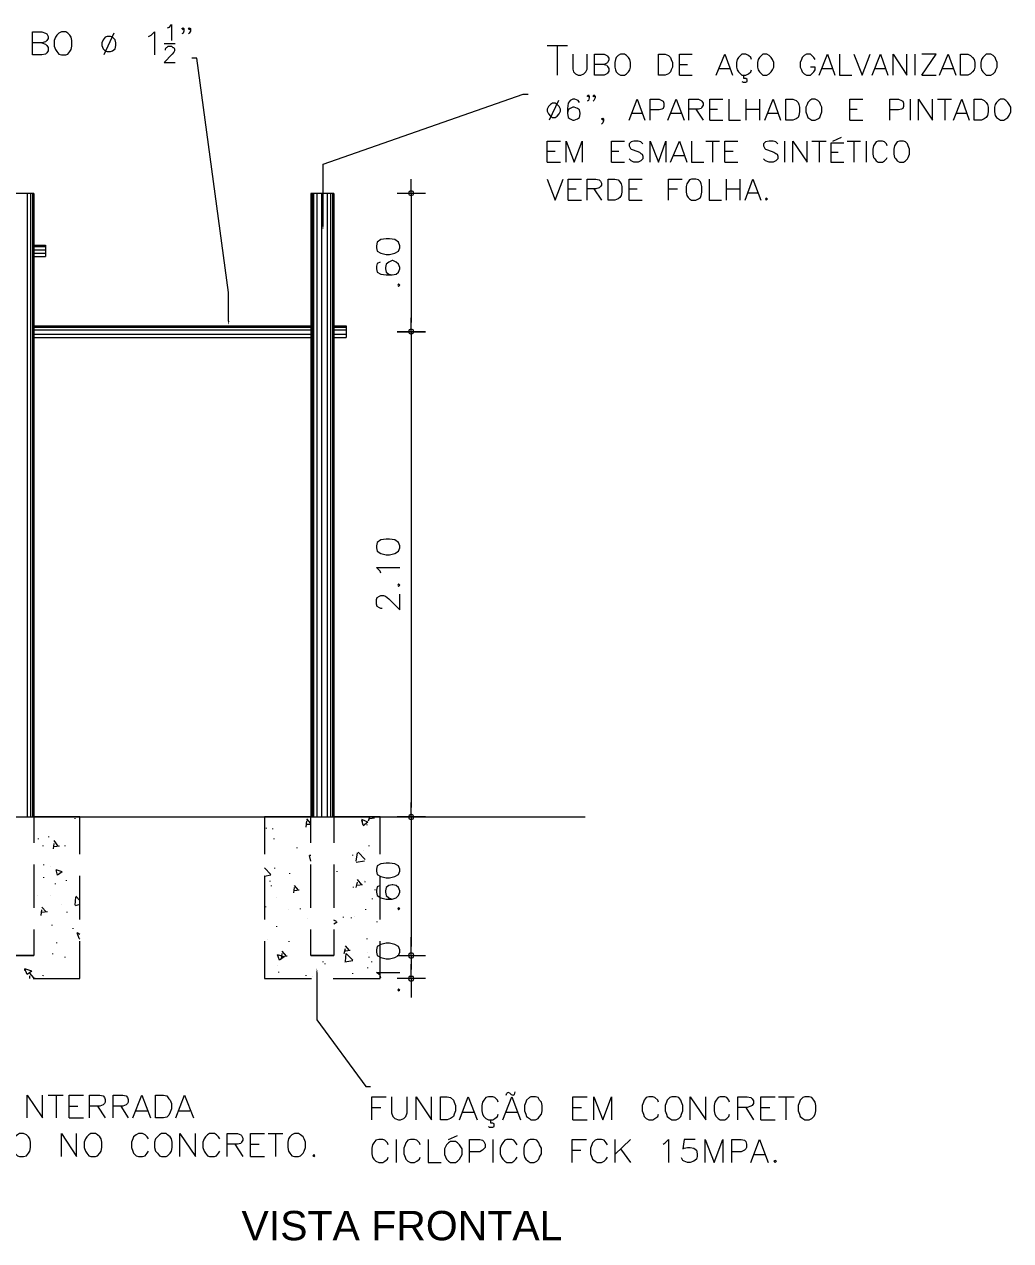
# Model space of a CAD drawing. Header units: millimetres. Extents: x 112 to 275, y 78 to 269.
# Drawn here: x 167.57 to 207.93, y 185.93 to 235.68 of the extents above; entities that cross this region are included whole.
import ezdxf

# ---------------------------------------------------------------- set-up
doc = ezdxf.new("R2010")
doc.units = ezdxf.units.MM
doc.header["$MEASUREMENT"] = 0
doc.layers.add('H', color=7, linetype='CONTINUOUS', lineweight=0)
doc.layers.add('P', color=7, linetype='CONTINUOUS', lineweight=20)
doc.styles.add('T1', font='arial.ttf')

msp = doc.modelspace()

# ---------------------------------------------------------------- hatches: boundary and pattern name
at = {"layer": 'H', "linetype": 'Continuous'}
for points in [[(179.82, 227.46), (179.792, 227.266), (179.764, 227.46)], [(175.959, 223.544), (175.931, 223.377), (175.903, 223.544)], [(179.514, 196.877), (179.542, 197.071), (179.57, 196.877)]]:
    msp.add_hatch(color=0, dxfattribs=at).paths.add_polyline_path(points)

# ---------------------------------------------------------------- linework, layer by layer
at = {"layer": 'P', "color": 1, "linetype": 'Continuous'}
for points in [[(167.903, 234.432), (167.903, 235.377), (168.292, 235.377), (168.431, 235.321), (168.486, 235.294), (168.542, 235.182), (168.542, 235.099), (168.486, 235.016), (168.431, 234.96), (168.292, 234.932), (167.903, 234.932)], [(169.097, 235.377), (168.986, 235.321), (168.903, 235.238), (168.847, 235.155), (168.792, 235.016), (168.792, 234.794), (168.847, 234.655), (168.903, 234.571), (168.986, 234.46), (169.097, 234.432), (169.264, 234.432), (169.347, 234.46), (169.431, 234.571), (169.486, 234.655), (169.514, 234.794), (169.514, 235.016), (169.486, 235.155), (169.431, 235.238), (169.347, 235.321), (169.264, 235.377), (169.097, 235.377)], [(172.653, 235.182), (172.764, 235.238), (172.903, 235.377), (172.903, 234.432)], [(173.431, 235.544), (173.514, 235.571), (173.597, 235.682), (173.597, 235.016)], [(174.097, 235.516), (174.07, 235.46), (174.014, 235.516), (174.07, 235.544), (174.097, 235.516), (174.097, 235.405), (174.07, 235.321), (174.014, 235.294)], [(174.375, 235.516), (174.32, 235.46), (174.292, 235.516), (174.32, 235.544), (174.375, 235.516), (174.375, 235.405), (174.32, 235.321), (174.292, 235.294)], [(168.292, 234.932), (168.431, 234.877), (168.486, 234.821), (168.542, 234.738), (168.542, 234.599), (168.486, 234.516), (168.431, 234.46), (168.292, 234.432), (167.903, 234.432)], [(170.959, 235.182), (170.875, 235.155), (170.792, 235.044), (170.736, 234.932), (170.736, 234.821), (170.792, 234.682), (170.875, 234.599), (170.959, 234.571), (171.097, 234.571), (171.181, 234.599), (171.292, 234.682), (171.32, 234.821), (171.32, 234.932), (171.292, 235.044), (171.181, 235.155), (171.097, 235.182), (170.959, 235.182)], [(171.236, 235.321), (170.82, 234.432)], [(173.292, 234.905), (173.736, 234.905)], [(173.347, 234.627), (173.347, 234.682), (173.375, 234.738), (173.403, 234.738), (173.459, 234.794), (173.597, 234.794), (173.653, 234.738), (173.681, 234.738), (173.709, 234.682), (173.709, 234.599), (173.681, 234.544), (173.625, 234.46), (173.292, 234.127), (173.736, 234.127)], [(188.959, 234.821), (189.792, 234.821)], [(189.375, 234.821), (189.375, 233.599)], [(190.014, 234.46), (190.014, 233.849), (190.042, 233.738), (190.125, 233.655), (190.236, 233.599), (190.347, 233.599), (190.459, 233.655), (190.542, 233.738), (190.597, 233.849), (190.597, 234.46)], [(190.903, 233.599), (190.903, 234.46), (191.292, 234.46), (191.403, 234.405), (191.431, 234.377), (191.486, 234.294), (191.486, 234.21), (191.431, 234.127), (191.403, 234.099), (191.292, 234.044), (190.903, 234.044)], [(191.959, 234.46), (191.875, 234.405), (191.792, 234.321), (191.764, 234.238), (191.736, 234.127), (191.736, 233.932), (191.764, 233.821), (191.792, 233.738), (191.875, 233.655), (191.959, 233.599), (192.125, 233.599), (192.209, 233.655), (192.292, 233.738), (192.347, 233.821), (192.375, 233.932), (192.375, 234.127), (192.347, 234.238), (192.292, 234.321), (192.209, 234.405), (192.125, 234.46), (191.959, 234.46)], [(193.514, 233.599), (193.514, 234.46), (193.792, 234.46), (193.931, 234.405), (194.014, 234.321), (194.042, 234.238), (194.097, 234.127), (194.097, 233.932), (194.042, 233.821), (194.014, 233.738), (193.931, 233.655), (193.792, 233.599), (193.514, 233.599)], [(194.375, 233.599), (194.375, 234.46), (194.903, 234.46)], [(195.875, 233.599), (196.236, 234.46), (196.542, 233.599)], [(197.32, 234.238), (197.292, 234.321), (197.209, 234.405), (197.097, 234.46), (196.931, 234.46), (196.875, 234.405), (196.792, 234.321), (196.736, 234.238), (196.709, 234.127), (196.709, 233.932), (196.736, 233.821), (196.792, 233.738), (196.875, 233.655), (196.931, 233.599), (197.097, 233.599), (197.209, 233.655), (197.292, 233.738), (197.32, 233.821)], [(197.792, 234.46), (197.736, 234.405), (197.653, 234.321), (197.597, 234.238), (197.57, 234.127), (197.57, 233.932), (197.597, 233.821), (197.653, 233.738), (197.736, 233.655), (197.792, 233.599), (197.959, 233.599), (198.042, 233.655), (198.125, 233.738), (198.181, 233.821), (198.236, 233.932), (198.236, 234.127), (198.181, 234.238), (198.125, 234.321), (198.042, 234.405), (197.959, 234.46), (197.792, 234.46)], [(199.931, 234.238), (199.875, 234.321), (199.792, 234.405), (199.736, 234.46), (199.57, 234.46), (199.486, 234.405), (199.403, 234.321), (199.375, 234.238), (199.32, 234.127), (199.32, 233.932), (199.375, 233.821), (199.403, 233.738), (199.486, 233.655), (199.57, 233.599), (199.736, 233.599), (199.792, 233.655), (199.875, 233.738), (199.931, 233.821), (199.931, 233.932), (199.736, 233.932)], [(200.097, 233.599), (200.431, 234.46), (200.736, 233.599)], [(200.931, 234.46), (200.931, 233.599), (201.431, 233.599)], [(201.514, 234.46), (201.847, 233.599), (202.181, 234.46)], [(202.264, 233.599), (202.597, 234.46), (202.903, 233.599)], [(203.125, 233.599), (203.125, 234.46), (203.681, 233.599), (203.681, 234.46)], [(204.014, 234.46), (204.014, 233.599)], [(204.292, 233.599), (204.875, 234.46), (204.292, 234.46)], [(205.014, 233.599), (205.375, 234.46), (205.681, 233.599)], [(205.875, 233.599), (205.875, 234.46), (206.181, 234.46), (206.292, 234.405), (206.375, 234.321), (206.431, 234.238), (206.459, 234.127), (206.459, 233.932), (206.431, 233.821), (206.375, 233.738), (206.292, 233.655), (206.181, 233.599), (205.875, 233.599)], [(206.931, 234.46), (206.875, 234.405), (206.792, 234.321), (206.736, 234.238), (206.709, 234.127), (206.709, 233.932), (206.736, 233.821), (206.792, 233.738), (206.875, 233.655), (206.931, 233.599), (207.125, 233.599), (207.209, 233.655), (207.292, 233.738), (207.32, 233.821), (207.375, 233.932), (207.375, 234.127), (207.32, 234.238), (207.292, 234.321), (207.209, 234.405), (207.125, 234.46), (206.931, 234.46)], [(191.292, 234.044), (191.403, 234.016), (191.431, 233.96), (191.486, 233.877), (191.486, 233.766), (191.431, 233.682), (191.403, 233.655), (191.292, 233.599), (190.903, 233.599)], [(194.375, 234.044), (194.709, 234.044)], [(196.014, 233.877), (196.431, 233.877)], [(200.236, 233.877), (200.625, 233.877)], [(202.375, 233.877), (202.792, 233.877)], [(205.153, 233.877), (205.57, 233.877)], [(194.375, 233.599), (194.903, 233.599)], [(196.931, 233.349), (196.986, 233.321), (197.097, 233.321), (197.153, 233.349), (197.153, 233.432), (197.097, 233.46), (197.014, 233.46), (197.014, 233.599)], [(204.292, 233.599), (204.875, 233.599)], [(189.181, 232.46), (189.097, 232.405), (189.014, 232.321), (188.959, 232.21), (188.959, 232.127), (189.014, 232.016), (189.097, 231.932), (189.181, 231.877), (189.292, 231.877), (189.375, 231.932), (189.459, 232.016), (189.514, 232.127), (189.514, 232.21), (189.459, 232.321), (189.375, 232.405), (189.292, 232.46), (189.181, 232.46)], [(189.431, 232.571), (189.042, 231.766)], [(190.292, 232.488), (190.236, 232.571), (190.097, 232.627), (190.014, 232.627), (189.903, 232.571), (189.82, 232.46), (189.792, 232.238), (189.792, 232.044), (189.82, 231.877), (189.903, 231.821), (190.014, 231.766), (190.07, 231.766), (190.209, 231.821), (190.292, 231.877), (190.32, 232.016), (190.32, 232.044), (190.292, 232.182), (190.209, 232.238), (190.07, 232.294), (190.014, 232.294), (189.903, 232.238), (189.82, 232.182), (189.792, 232.044)], [(190.681, 232.738), (190.653, 232.71), (190.597, 232.738), (190.653, 232.794), (190.681, 232.738), (190.681, 232.682), (190.653, 232.571), (190.597, 232.544)], [(190.931, 232.738), (190.875, 232.71), (190.847, 232.738), (190.875, 232.794), (190.931, 232.738), (190.931, 232.682), (190.875, 232.571), (190.847, 232.544)], [(192.32, 231.766), (192.653, 232.627), (192.959, 231.766)], [(193.181, 231.766), (193.181, 232.627), (193.542, 232.627), (193.653, 232.571), (193.709, 232.544), (193.736, 232.46), (193.736, 232.321), (193.709, 232.238), (193.653, 232.21), (193.542, 232.182), (193.181, 232.182)], [(193.903, 231.766), (194.236, 232.627), (194.57, 231.766)], [(194.764, 231.766), (194.764, 232.627), (195.153, 232.627), (195.264, 232.571), (195.292, 232.544), (195.347, 232.46), (195.347, 232.377), (195.292, 232.294), (195.264, 232.238), (195.153, 232.21), (194.764, 232.21)], [(195.625, 231.766), (195.625, 232.627), (196.153, 232.627)], [(196.403, 232.627), (196.403, 231.766), (196.875, 231.766)], [(197.097, 232.627), (197.097, 231.766)], [(197.653, 232.627), (197.653, 231.766)], [(197.875, 231.766), (198.209, 232.627), (198.514, 231.766)], [(198.736, 231.766), (198.736, 232.627), (199.014, 232.627), (199.153, 232.571), (199.236, 232.488), (199.264, 232.405), (199.292, 232.294), (199.292, 232.099), (199.264, 231.96), (199.236, 231.877), (199.153, 231.821), (199.014, 231.766), (198.736, 231.766)], [(199.792, 232.627), (199.709, 232.571), (199.625, 232.488), (199.597, 232.405), (199.542, 232.294), (199.542, 232.099), (199.597, 231.96), (199.625, 231.877), (199.709, 231.821), (199.792, 231.766), (199.931, 231.766), (200.042, 231.821), (200.125, 231.877), (200.153, 231.96), (200.209, 232.099), (200.209, 232.294), (200.153, 232.405), (200.125, 232.488), (200.042, 232.571), (199.931, 232.627), (199.792, 232.627)], [(201.347, 231.766), (201.347, 232.627), (201.875, 232.627)], [(202.986, 231.766), (202.986, 232.627), (203.347, 232.627), (203.459, 232.571), (203.514, 232.544), (203.542, 232.46), (203.542, 232.321), (203.514, 232.238), (203.459, 232.21), (203.347, 232.182), (202.986, 232.182)], [(203.82, 232.627), (203.82, 231.766)], [(204.153, 231.766), (204.153, 232.627), (204.736, 231.766), (204.736, 232.627)], [(204.931, 232.627), (205.514, 232.627)], [(205.236, 232.627), (205.236, 231.766)], [(205.597, 231.766), (205.931, 232.627), (206.236, 231.766)], [(206.431, 231.766), (206.431, 232.627), (206.736, 232.627), (206.847, 232.571), (206.931, 232.488), (206.986, 232.405), (207.014, 232.294), (207.014, 232.099), (206.986, 231.96), (206.931, 231.877), (206.847, 231.821), (206.736, 231.766), (206.431, 231.766)], [(207.514, 232.627), (207.431, 232.571), (207.347, 232.488), (207.292, 232.405), (207.264, 232.294), (207.264, 232.099), (207.292, 231.96), (207.347, 231.877), (207.431, 231.821), (207.514, 231.766), (207.653, 231.766), (207.736, 231.821), (207.82, 231.877), (207.875, 231.96), (207.931, 232.099), (207.931, 232.294), (207.875, 232.405), (207.82, 232.488), (207.736, 232.571), (207.653, 232.627), (207.514, 232.627)], [(191.264, 231.821), (191.236, 231.766), (191.181, 231.821), (191.236, 231.849), (191.264, 231.821), (191.264, 231.738), (191.236, 231.655), (191.181, 231.599)], [(192.431, 232.044), (192.847, 232.044)], [(194.014, 232.044), (194.431, 232.044)], [(195.042, 232.21), (195.347, 231.766)], [(195.625, 232.21), (195.931, 232.21)], [(197.097, 232.21), (197.653, 232.21)], [(197.986, 232.044), (198.403, 232.044)], [(201.347, 232.21), (201.653, 232.21)], [(205.709, 232.044), (206.125, 232.044)], [(195.625, 231.766), (196.153, 231.766)], [(201.347, 231.766), (201.875, 231.766)], [(188.959, 230.044), (188.959, 230.905), (189.514, 230.905)], [(189.736, 230.044), (189.736, 230.905), (190.07, 230.044), (190.403, 230.905), (190.403, 230.044)], [(191.597, 230.044), (191.597, 230.905), (192.125, 230.905)], [(192.875, 230.794), (192.792, 230.877), (192.681, 230.905), (192.514, 230.905), (192.403, 230.877), (192.32, 230.794), (192.32, 230.71), (192.375, 230.599), (192.403, 230.571), (192.486, 230.544), (192.736, 230.46), (192.792, 230.405), (192.847, 230.377), (192.875, 230.294), (192.875, 230.182), (192.792, 230.099), (192.681, 230.044), (192.514, 230.044), (192.403, 230.099), (192.32, 230.182)], [(193.181, 230.044), (193.181, 230.905), (193.514, 230.044), (193.82, 230.905), (193.82, 230.044)], [(194.014, 230.044), (194.375, 230.905), (194.681, 230.044)], [(194.875, 230.905), (194.875, 230.044), (195.375, 230.044)], [(195.459, 230.905), (196.014, 230.905)], [(195.736, 230.905), (195.736, 230.044)], [(196.236, 230.044), (196.236, 230.905), (196.764, 230.905)], [(198.403, 230.794), (198.32, 230.877), (198.209, 230.905), (198.042, 230.905), (197.903, 230.877), (197.82, 230.794), (197.82, 230.71), (197.875, 230.599), (197.903, 230.571), (197.986, 230.544), (198.236, 230.46), (198.32, 230.405), (198.375, 230.377), (198.403, 230.294), (198.403, 230.182), (198.32, 230.099), (198.209, 230.044), (198.042, 230.044), (197.903, 230.099), (197.82, 230.182)], [(198.681, 230.905), (198.681, 230.044)], [(199.014, 230.044), (199.014, 230.905), (199.597, 230.044), (199.597, 230.905)], [(199.792, 230.905), (200.375, 230.905)], [(200.097, 230.905), (200.097, 230.044)], [(200.653, 230.905), (201.014, 231.071)], [(201.236, 230.905), (201.792, 230.905)], [(201.514, 230.905), (201.514, 230.044)], [(202.014, 230.905), (202.014, 230.044)], [(202.875, 230.71), (202.847, 230.794), (202.764, 230.877), (202.681, 230.905), (202.514, 230.905), (202.431, 230.877), (202.375, 230.794), (202.32, 230.71), (202.292, 230.571), (202.292, 230.377), (202.32, 230.238), (202.375, 230.182), (202.431, 230.099), (202.514, 230.044), (202.681, 230.044), (202.764, 230.099), (202.847, 230.182), (202.875, 230.238)], [(203.375, 230.905), (203.292, 230.877), (203.236, 230.794), (203.181, 230.71), (203.153, 230.571), (203.153, 230.377), (203.181, 230.238), (203.236, 230.182), (203.292, 230.099), (203.375, 230.044), (203.542, 230.044), (203.625, 230.099), (203.709, 230.182), (203.736, 230.238), (203.792, 230.377), (203.792, 230.571), (203.736, 230.71), (203.709, 230.794), (203.625, 230.877), (203.542, 230.905), (203.375, 230.905)], [(188.959, 230.488), (189.292, 230.488)], [(191.597, 230.488), (191.903, 230.488)], [(196.236, 230.488), (196.57, 230.488)], [(201.097, 230.821), (200.57, 230.821), (200.57, 230.044), (201.097, 230.044)], [(200.57, 230.46), (200.875, 230.46)], [(188.959, 230.044), (189.514, 230.044)], [(191.597, 230.044), (192.125, 230.044)], [(194.153, 230.321), (194.57, 230.321)], [(196.236, 230.044), (196.764, 230.044)], [(188.959, 229.349), (189.292, 228.488), (189.625, 229.349)], [(189.82, 228.488), (189.82, 229.349), (190.375, 229.349)], [(189.82, 228.96), (190.153, 228.96)], [(190.597, 228.488), (190.597, 229.349), (190.959, 229.349), (191.097, 229.321), (191.153, 229.266), (191.181, 229.182), (191.181, 229.099), (191.153, 229.044), (191.097, 228.988), (190.959, 228.96), (190.597, 228.96)], [(190.875, 228.96), (191.181, 228.488)], [(191.459, 228.488), (191.459, 229.349), (191.736, 229.349), (191.875, 229.321), (191.931, 229.238), (191.986, 229.155), (192.014, 229.044), (192.014, 228.821), (191.986, 228.682), (191.931, 228.599), (191.875, 228.544), (191.736, 228.488), (191.459, 228.488)], [(192.32, 228.488), (192.32, 229.349), (192.847, 229.349)], [(192.32, 228.96), (192.653, 228.96)], [(193.931, 228.488), (193.931, 229.349), (194.486, 229.349)], [(193.931, 228.96), (194.292, 228.96)], [(194.875, 229.349), (194.792, 229.321), (194.736, 229.238), (194.681, 229.155), (194.653, 229.044), (194.653, 228.821), (194.681, 228.682), (194.736, 228.599), (194.792, 228.544), (194.875, 228.488), (195.042, 228.488), (195.153, 228.544), (195.236, 228.599), (195.264, 228.682), (195.292, 228.821), (195.292, 229.044), (195.264, 229.155), (195.236, 229.238), (195.153, 229.321), (195.042, 229.349), (194.875, 229.349)], [(195.597, 229.349), (195.597, 228.488), (196.097, 228.488)], [(196.292, 229.349), (196.292, 228.488)], [(196.292, 228.96), (196.847, 228.96)], [(196.847, 229.349), (196.847, 228.488)], [(197.07, 228.488), (197.375, 229.349), (197.709, 228.488)], [(189.82, 228.488), (190.375, 228.488)], [(192.32, 228.488), (192.847, 228.488)], [(197.181, 228.794), (197.597, 228.794)], [(197.931, 228.571), (197.903, 228.544), (197.931, 228.488), (197.986, 228.544), (197.931, 228.571)], [(181.986, 226.544), (182.014, 226.405), (182.153, 226.321), (182.375, 226.266), (182.514, 226.266), (182.736, 226.321), (182.875, 226.405), (182.931, 226.544), (182.931, 226.627), (182.875, 226.766), (182.736, 226.877), (182.514, 226.905), (182.375, 226.905), (182.153, 226.877), (182.014, 226.766), (181.986, 226.627), (181.986, 226.544)], [(182.125, 225.96), (182.014, 225.905), (181.986, 225.794), (181.986, 225.682), (182.014, 225.544), (182.153, 225.46), (182.375, 225.432), (182.625, 225.432), (182.792, 225.46), (182.875, 225.544), (182.931, 225.682), (182.931, 225.738), (182.875, 225.877), (182.792, 225.96), (182.653, 226.016), (182.625, 226.016), (182.486, 225.96), (182.375, 225.877), (182.347, 225.738), (182.347, 225.682), (182.375, 225.544), (182.486, 225.46), (182.625, 225.432)], [(182.847, 225.016), (182.875, 224.96), (182.931, 225.016), (182.875, 225.071), (182.847, 225.016)], [(181.986, 214.266), (182.014, 214.127), (182.153, 214.044), (182.375, 213.988), (182.514, 213.988), (182.736, 214.044), (182.875, 214.127), (182.931, 214.266), (182.931, 214.349), (182.875, 214.488), (182.736, 214.599), (182.514, 214.627), (182.375, 214.627), (182.153, 214.599), (182.014, 214.488), (181.986, 214.349), (181.986, 214.266)], [(182.153, 213.238), (182.125, 213.321), (181.986, 213.46), (182.931, 213.46)], [(182.847, 212.738), (182.875, 212.682), (182.931, 212.738), (182.875, 212.794), (182.847, 212.738)], [(182.209, 211.794), (182.153, 211.794), (182.097, 211.821), (182.014, 211.877), (181.986, 211.96), (181.986, 212.155), (182.014, 212.238), (182.097, 212.294), (182.153, 212.321), (182.264, 212.321), (182.347, 212.294), (182.486, 212.182), (182.931, 211.738), (182.931, 212.377)], [(181.986, 201.044), (182.014, 200.905), (182.153, 200.821), (182.375, 200.766), (182.514, 200.766), (182.736, 200.821), (182.875, 200.905), (182.931, 201.044), (182.931, 201.127), (182.875, 201.266), (182.736, 201.349), (182.514, 201.377), (182.375, 201.377), (182.153, 201.349), (182.014, 201.266), (181.986, 201.127), (181.986, 201.044)], [(182.125, 200.46), (182.014, 200.405), (181.986, 200.266), (181.986, 200.182), (182.014, 200.044), (182.153, 199.96), (182.375, 199.905), (182.625, 199.905), (182.792, 199.96), (182.875, 200.044), (182.931, 200.182), (182.931, 200.238), (182.875, 200.377), (182.792, 200.46), (182.653, 200.488), (182.625, 200.488), (182.486, 200.46), (182.375, 200.377), (182.347, 200.238), (182.347, 200.182), (182.375, 200.044), (182.486, 199.96), (182.625, 199.905)], [(182.847, 199.516), (182.875, 199.46), (182.931, 199.516), (182.875, 199.544), (182.847, 199.516)], [(181.986, 197.738), (182.014, 197.599), (182.153, 197.516), (182.375, 197.46), (182.514, 197.46), (182.736, 197.516), (182.875, 197.599), (182.931, 197.738), (182.931, 197.821), (182.875, 197.96), (182.736, 198.044), (182.514, 198.099), (182.375, 198.099), (182.153, 198.044), (182.014, 197.96), (181.986, 197.821), (181.986, 197.738)], [(182.153, 196.682), (182.125, 196.794), (181.986, 196.905), (182.931, 196.905)], [(182.847, 196.182), (182.875, 196.155), (182.931, 196.182), (182.875, 196.238), (182.847, 196.182)], [(167.681, 190.96), (167.681, 191.877), (168.32, 190.96), (168.32, 191.877)], [(168.542, 191.877), (169.153, 191.877)], [(168.875, 191.877), (168.875, 190.96)], [(169.403, 190.96), (169.403, 191.877), (169.986, 191.877)], [(170.236, 190.96), (170.236, 191.877), (170.653, 191.877), (170.792, 191.849), (170.847, 191.794), (170.875, 191.71), (170.875, 191.599), (170.847, 191.544), (170.792, 191.488), (170.653, 191.432), (170.236, 191.432)], [(171.209, 190.96), (171.209, 191.877), (171.597, 191.877), (171.736, 191.849), (171.792, 191.794), (171.82, 191.71), (171.82, 191.599), (171.792, 191.544), (171.736, 191.488), (171.597, 191.432), (171.209, 191.432)], [(172.014, 190.96), (172.375, 191.877), (172.736, 190.96)], [(172.931, 190.96), (172.931, 191.877), (173.264, 191.877), (173.403, 191.849), (173.486, 191.738), (173.542, 191.682), (173.597, 191.544), (173.597, 191.321), (173.542, 191.182), (173.486, 191.071), (173.403, 190.988), (173.264, 190.96), (172.931, 190.96)], [(173.764, 190.96), (174.125, 191.877), (174.486, 190.96)], [(181.792, 190.877), (181.792, 191.821), (182.375, 191.821)], [(182.597, 191.821), (182.597, 191.155), (182.653, 191.016), (182.736, 190.932), (182.875, 190.877), (182.959, 190.877), (183.097, 190.932), (183.181, 191.016), (183.236, 191.155), (183.236, 191.821)], [(183.597, 190.877), (183.597, 191.821), (184.236, 190.877), (184.236, 191.821)], [(184.597, 190.877), (184.597, 191.821), (184.875, 191.821), (185.014, 191.794), (185.125, 191.682), (185.153, 191.599), (185.209, 191.46), (185.209, 191.238), (185.153, 191.099), (185.125, 191.016), (185.014, 190.932), (184.875, 190.877), (184.597, 190.877)], [(185.375, 190.877), (185.736, 191.821), (186.097, 190.877)], [(186.959, 191.599), (186.931, 191.682), (186.82, 191.794), (186.736, 191.821), (186.57, 191.821), (186.459, 191.794), (186.375, 191.682), (186.32, 191.599), (186.292, 191.46), (186.292, 191.238), (186.32, 191.099), (186.375, 191.016), (186.459, 190.932), (186.57, 190.877), (186.736, 190.877), (186.82, 190.932), (186.931, 191.016), (186.959, 191.099)], [(187.153, 190.877), (187.514, 191.821), (187.875, 190.877)], [(187.292, 191.877), (187.32, 191.96)], [(187.431, 191.96), (187.375, 191.988), (187.32, 191.96)], [(187.431, 191.96), (187.486, 191.905), (187.57, 191.877), (187.625, 191.905), (187.653, 192.016)], [(188.292, 191.821), (188.236, 191.794), (188.125, 191.682), (188.097, 191.599), (188.042, 191.46), (188.042, 191.238), (188.097, 191.099), (188.125, 191.016), (188.236, 190.932), (188.292, 190.877), (188.486, 190.877), (188.597, 190.932), (188.653, 191.016), (188.736, 191.099), (188.764, 191.238), (188.764, 191.46), (188.736, 191.599), (188.653, 191.682), (188.597, 191.794), (188.486, 191.821), (188.292, 191.821)], [(190.014, 190.877), (190.014, 191.821), (190.597, 191.821)], [(190.875, 190.877), (190.875, 191.821), (191.236, 190.877), (191.597, 191.821), (191.597, 190.877)], [(193.514, 191.599), (193.486, 191.682), (193.375, 191.794), (193.292, 191.821), (193.125, 191.821), (193.014, 191.794), (192.931, 191.682), (192.903, 191.599), (192.847, 191.46), (192.847, 191.238), (192.903, 191.099), (192.931, 191.016), (193.014, 190.932), (193.125, 190.877), (193.292, 190.877), (193.375, 190.932), (193.486, 191.016), (193.514, 191.099)], [(194.07, 191.821), (193.986, 191.794), (193.875, 191.682), (193.847, 191.599), (193.792, 191.46), (193.792, 191.238), (193.847, 191.099), (193.875, 191.016), (193.986, 190.932), (194.07, 190.877), (194.236, 190.877), (194.347, 190.932), (194.431, 191.016), (194.459, 191.099), (194.514, 191.238), (194.514, 191.46), (194.459, 191.599), (194.431, 191.682), (194.347, 191.794), (194.236, 191.821), (194.07, 191.821)], [(194.82, 190.877), (194.82, 191.821), (195.459, 190.877), (195.459, 191.821)], [(196.431, 191.599), (196.403, 191.682), (196.32, 191.794), (196.236, 191.821), (196.042, 191.821), (195.959, 191.794), (195.875, 191.682), (195.82, 191.599), (195.792, 191.46), (195.792, 191.238), (195.82, 191.099), (195.875, 191.016), (195.959, 190.932), (196.042, 190.877), (196.236, 190.877), (196.32, 190.932), (196.403, 191.016), (196.431, 191.099)], [(196.764, 190.877), (196.764, 191.821), (197.153, 191.821), (197.292, 191.794), (197.347, 191.738), (197.403, 191.655), (197.403, 191.544), (197.347, 191.46), (197.292, 191.432), (197.153, 191.377), (196.764, 191.377)], [(197.709, 190.877), (197.709, 191.821), (198.292, 191.821)], [(198.431, 191.821), (199.07, 191.821)], [(198.736, 191.821), (198.736, 190.877)], [(199.514, 191.821), (199.431, 191.794), (199.32, 191.682), (199.292, 191.599), (199.236, 191.46), (199.236, 191.238), (199.292, 191.099), (199.32, 191.016), (199.431, 190.932), (199.514, 190.877), (199.681, 190.877), (199.792, 190.932), (199.875, 191.016), (199.931, 191.099), (199.959, 191.238), (199.959, 191.46), (199.931, 191.599), (199.875, 191.682), (199.792, 191.794), (199.681, 191.821), (199.514, 191.821)], [(169.403, 191.432), (169.764, 191.432)], [(170.57, 191.432), (170.875, 190.96)], [(171.514, 191.432), (171.82, 190.96)], [(172.153, 191.238), (172.597, 191.238)], [(173.903, 191.238), (174.347, 191.238)], [(181.792, 191.377), (182.153, 191.377)], [(185.514, 191.182), (185.959, 191.182)], [(187.292, 191.182), (187.736, 191.182)], [(190.014, 191.377), (190.375, 191.377)], [(197.097, 191.377), (197.403, 190.877)], [(197.709, 191.377), (198.07, 191.377)], [(169.403, 190.96), (169.986, 190.96)], [(186.57, 190.599), (186.597, 190.571), (186.736, 190.571), (186.792, 190.599), (186.792, 190.71), (186.736, 190.738), (186.653, 190.738), (186.653, 190.877)], [(190.014, 190.877), (190.597, 190.877)], [(197.709, 190.877), (198.292, 190.877)], [(167.375, 190.321), (167.292, 190.266), (167.181, 190.182), (167.153, 190.099), (167.097, 189.96), (167.097, 189.738), (167.153, 189.599), (167.181, 189.516), (167.292, 189.405), (167.375, 189.377), (167.542, 189.377), (167.653, 189.405), (167.736, 189.516), (167.792, 189.599), (167.82, 189.738), (167.82, 189.96), (167.792, 190.099), (167.736, 190.182), (167.653, 190.266), (167.542, 190.321), (167.375, 190.321)], [(169.097, 189.377), (169.097, 190.321), (169.709, 189.377), (169.709, 190.321)], [(170.292, 190.321), (170.209, 190.266), (170.125, 190.182), (170.07, 190.099), (170.014, 189.96), (170.014, 189.738), (170.07, 189.599), (170.125, 189.516), (170.209, 189.405), (170.292, 189.377), (170.486, 189.377), (170.57, 189.405), (170.653, 189.516), (170.709, 189.599), (170.736, 189.738), (170.736, 189.96), (170.709, 190.099), (170.653, 190.182), (170.57, 190.266), (170.486, 190.321), (170.292, 190.321)], [(172.653, 190.099), (172.597, 190.182), (172.514, 190.266), (172.403, 190.321), (172.236, 190.321), (172.153, 190.266), (172.042, 190.182), (172.014, 190.099), (171.959, 189.96), (171.959, 189.738), (172.014, 189.599), (172.042, 189.516), (172.153, 189.405), (172.236, 189.377), (172.403, 189.377), (172.514, 189.405), (172.597, 189.516), (172.653, 189.599)], [(173.181, 190.321), (173.097, 190.266), (173.014, 190.182), (172.931, 190.099), (172.903, 189.96), (172.903, 189.738), (172.931, 189.599), (173.014, 189.516), (173.097, 189.405), (173.181, 189.377), (173.375, 189.377), (173.431, 189.405), (173.542, 189.516), (173.597, 189.599), (173.625, 189.738), (173.625, 189.96), (173.597, 190.099), (173.542, 190.182), (173.431, 190.266), (173.375, 190.321), (173.181, 190.321)], [(173.931, 189.377), (173.931, 190.321), (174.57, 189.377), (174.57, 190.321)], [(175.57, 190.099), (175.514, 190.182), (175.431, 190.266), (175.347, 190.321), (175.153, 190.321), (175.07, 190.266), (174.986, 190.182), (174.931, 190.099), (174.875, 189.96), (174.875, 189.738), (174.931, 189.599), (174.986, 189.516), (175.07, 189.405), (175.153, 189.377), (175.347, 189.377), (175.431, 189.405), (175.514, 189.516), (175.57, 189.599)], [(175.875, 189.377), (175.875, 190.321), (176.292, 190.321), (176.431, 190.266), (176.459, 190.238), (176.514, 190.127), (176.514, 190.044), (176.459, 189.96), (176.431, 189.905), (176.292, 189.877), (175.875, 189.877)], [(176.82, 189.377), (176.82, 190.321), (177.403, 190.321)], [(177.542, 190.321), (178.153, 190.321)], [(177.847, 190.321), (177.847, 189.377)], [(178.625, 190.321), (178.514, 190.266), (178.431, 190.182), (178.375, 190.099), (178.347, 189.96), (178.347, 189.738), (178.375, 189.599), (178.431, 189.516), (178.514, 189.405), (178.625, 189.377), (178.792, 189.377), (178.875, 189.405), (178.986, 189.516), (179.014, 189.599), (179.07, 189.738), (179.07, 189.96), (179.014, 190.099), (178.986, 190.182), (178.875, 190.266), (178.792, 190.321), (178.625, 190.321)], [(182.459, 189.849), (182.431, 189.932), (182.32, 190.044), (182.236, 190.071), (182.07, 190.071), (181.959, 190.044), (181.875, 189.932), (181.82, 189.849), (181.792, 189.71), (181.792, 189.488), (181.82, 189.349), (181.875, 189.266), (181.959, 189.182), (182.07, 189.127), (182.236, 189.127), (182.32, 189.182), (182.431, 189.266), (182.459, 189.349)], [(182.792, 190.071), (182.792, 189.127)], [(183.764, 189.849), (183.736, 189.932), (183.625, 190.044), (183.542, 190.071), (183.375, 190.071), (183.264, 190.044), (183.181, 189.932), (183.153, 189.849), (183.097, 189.71), (183.097, 189.488), (183.153, 189.349), (183.181, 189.266), (183.264, 189.182), (183.375, 189.127), (183.542, 189.127), (183.625, 189.182), (183.736, 189.266), (183.764, 189.349)], [(184.097, 190.071), (184.097, 189.127), (184.625, 189.127)], [(184.931, 190.071), (185.292, 190.238)], [(185.792, 189.127), (185.792, 190.071), (186.209, 190.071), (186.32, 190.044), (186.375, 189.988), (186.431, 189.877), (186.431, 189.738), (186.375, 189.682), (186.32, 189.627), (186.209, 189.571), (185.792, 189.571)], [(186.736, 190.071), (186.736, 189.127)], [(187.736, 189.849), (187.681, 189.932), (187.597, 190.044), (187.514, 190.071), (187.32, 190.071), (187.236, 190.044), (187.153, 189.932), (187.097, 189.849), (187.042, 189.71), (187.042, 189.488), (187.097, 189.349), (187.153, 189.266), (187.236, 189.182), (187.32, 189.127), (187.514, 189.127), (187.597, 189.182), (187.681, 189.266), (187.736, 189.349)], [(188.264, 190.071), (188.181, 190.044), (188.097, 189.932), (188.042, 189.849), (188.014, 189.71), (188.014, 189.488), (188.042, 189.349), (188.097, 189.266), (188.181, 189.182), (188.264, 189.127), (188.431, 189.127), (188.542, 189.182), (188.625, 189.266), (188.653, 189.349), (188.736, 189.488), (188.736, 189.71), (188.653, 189.849), (188.625, 189.932), (188.542, 190.044), (188.431, 190.071), (188.264, 190.071)], [(189.986, 189.127), (189.986, 190.071), (190.57, 190.071)], [(191.431, 189.849), (191.375, 189.932), (191.292, 190.044), (191.181, 190.071), (191.014, 190.071), (190.931, 190.044), (190.82, 189.932), (190.792, 189.849), (190.736, 189.71), (190.736, 189.488), (190.792, 189.349), (190.82, 189.266), (190.931, 189.182), (191.014, 189.127), (191.181, 189.127), (191.292, 189.182), (191.375, 189.266), (191.431, 189.349)], [(191.736, 190.071), (191.736, 189.127)], [(192.375, 190.071), (191.736, 189.46)], [(193.709, 189.877), (193.792, 189.932), (193.931, 190.071), (193.931, 189.127)], [(195.014, 190.071), (194.57, 190.071), (194.514, 189.682), (194.57, 189.71), (194.709, 189.738), (194.82, 189.738), (194.959, 189.71), (195.07, 189.627), (195.097, 189.488), (195.097, 189.377), (195.07, 189.266), (194.959, 189.182), (194.82, 189.127), (194.709, 189.127), (194.57, 189.182), (194.514, 189.21), (194.459, 189.321)], [(195.431, 189.127), (195.431, 190.071), (195.792, 189.127), (196.153, 190.071), (196.153, 189.127)], [(196.514, 189.127), (196.514, 190.071), (196.903, 190.071), (197.042, 190.044), (197.097, 189.988), (197.125, 189.877), (197.125, 189.738), (197.097, 189.682), (197.042, 189.627), (196.903, 189.571), (196.514, 189.571)], [(197.292, 189.127), (197.653, 190.071), (198.014, 189.127)], [(176.181, 189.877), (176.514, 189.377)], [(176.82, 189.877), (177.181, 189.877)], [(185.014, 189.988), (184.931, 189.932), (184.847, 189.849), (184.764, 189.682), (184.764, 189.46), (184.847, 189.266), (184.931, 189.182), (185.014, 189.127), (185.209, 189.127), (185.292, 189.182), (185.375, 189.266), (185.486, 189.46), (185.486, 189.682), (185.375, 189.849), (185.292, 189.932), (185.209, 189.988), (185.014, 189.988)], [(189.986, 189.627), (190.347, 189.627)], [(191.959, 189.682), (192.375, 189.127)], [(176.82, 189.377), (177.403, 189.377)], [(179.431, 189.46), (179.375, 189.405), (179.431, 189.377), (179.459, 189.405), (179.431, 189.46)], [(197.431, 189.46), (197.875, 189.46)], [(198.292, 189.21), (198.236, 189.182), (198.292, 189.127), (198.347, 189.182), (198.292, 189.21)]]:
    msp.add_lwpolyline(points, dxfattribs=at)
at = {"layer": 'P', "color": 0, "linetype": 'Continuous'}
for points in [[(175.931, 223.544), (175.931, 224.71), (174.625, 234.294), (174.431, 234.294)], [(179.792, 227.46), (179.792, 229.96), (187.986, 232.821), (188.181, 232.821)], [(167.959, 228.766), (167.014, 228.766)], [(167.959, 228.766), (167.959, 203.266)], [(179.292, 228.766), (179.292, 203.266)], [(179.292, 228.766), (179.292, 203.266)], [(180.236, 228.766), (179.292, 228.766)], [(180.236, 228.766), (180.236, 203.266)], [(167.959, 226.655), (168.431, 226.655)], [(168.431, 226.655), (168.431, 226.182)], [(167.959, 226.182), (168.431, 226.182)], [(167.959, 226.182), (168.431, 226.182)], [(167.959, 223.349), (179.292, 223.349)], [(180.236, 223.349), (180.736, 223.349)], [(180.736, 223.349), (180.736, 222.877)], [(167.959, 222.877), (179.292, 222.877)], [(167.959, 222.877), (179.292, 222.877)], [(180.236, 222.877), (180.736, 222.877)], [(180.236, 222.877), (180.736, 222.877)], [(137.681, 203.266), (190.514, 203.266)], [(167.014, 202.21), (167.014, 203.266), (167.959, 203.266)], [(169.847, 201.738), (169.847, 203.266), (167.931, 203.266)], [(167.959, 203.266), (167.959, 202.21)], [(177.403, 203.266), (177.403, 201.738)], [(179.32, 203.266), (177.403, 203.266)], [(179.292, 202.21), (179.292, 203.266), (180.236, 203.266)], [(182.125, 201.738), (182.125, 203.266), (180.209, 203.266)], [(180.236, 203.266), (180.236, 202.21)], [(182.82, 203.266), (183.403, 203.266), (183.403, 202.682)], [(183.403, 203.266), (182.82, 203.266)], [(183.403, 203.266), (183.986, 203.266)], [(183.403, 203.266), (183.403, 202.682)], [(167.959, 201.321), (167.959, 199.544)], [(179.292, 199.544), (179.292, 201.321)], [(180.236, 201.321), (180.236, 199.544)], [(169.847, 199.071), (169.847, 200.849)], [(177.403, 200.849), (177.403, 199.071)], [(182.125, 199.071), (182.125, 200.849)], [(167.959, 199.544), (167.959, 199.544)], [(167.959, 198.655), (167.959, 197.599), (167.014, 197.599), (167.014, 198.655)], [(180.236, 198.655), (180.236, 197.599), (179.292, 197.599), (179.292, 198.655)], [(167.931, 196.655), (169.847, 196.655), (169.847, 198.182)], [(177.403, 198.182), (177.403, 196.655), (179.32, 196.655)], [(180.209, 196.655), (182.125, 196.655), (182.125, 198.182)], [(167.014, 197.599), (167.959, 197.599)], [(179.292, 197.599), (180.236, 197.599)], [(179.542, 196.877), (179.542, 194.96), (181.542, 192.238), (181.736, 192.238)]]:
    msp.add_lwpolyline(points, dxfattribs=at)
at = {"layer": 'P', "color": 251, "linetype": 'Continuous'}
for points in [[(183.403, 228.877), (183.32, 228.849), (183.292, 228.766), (183.32, 228.71), (183.403, 228.682), (183.486, 228.71), (183.514, 228.766), (183.486, 228.849), (183.403, 228.877)], [(183.986, 228.766), (183.403, 228.766), (183.403, 229.349)], [(183.403, 228.766), (182.82, 228.766)], [(183.403, 228.766), (183.403, 228.182)], [(183.403, 228.377), (183.403, 223.488)], [(183.403, 223.099), (183.403, 223.682)], [(183.986, 223.099), (183.403, 223.099), (183.403, 223.682)], [(182.82, 223.099), (183.403, 223.099), (183.403, 222.544)], [(183.403, 223.099), (182.82, 223.099)], [(183.403, 223.016), (183.486, 223.044), (183.514, 223.099), (183.486, 223.182), (183.403, 223.21), (183.32, 223.182), (183.292, 223.099), (183.32, 223.044), (183.403, 223.016)], [(183.403, 223.21), (183.32, 223.182), (183.292, 223.099), (183.32, 223.044), (183.403, 223.016), (183.486, 223.044), (183.514, 223.099), (183.486, 223.182), (183.403, 223.21)], [(183.403, 223.099), (183.986, 223.099)], [(183.403, 223.099), (183.403, 222.544)], [(183.403, 222.738), (183.403, 203.655)], [(183.403, 203.266), (183.403, 203.849)], [(183.986, 203.266), (183.403, 203.266), (183.403, 203.849)], [(183.403, 203.155), (183.486, 203.182), (183.514, 203.266), (183.486, 203.321), (183.403, 203.377), (183.32, 203.321), (183.292, 203.266), (183.32, 203.182), (183.403, 203.155)], [(183.403, 203.377), (183.32, 203.321), (183.292, 203.266), (183.32, 203.182), (183.403, 203.155), (183.486, 203.182), (183.514, 203.266), (183.486, 203.321), (183.403, 203.377)], [(183.403, 202.877), (183.403, 197.96)], [(183.403, 197.96), (183.403, 198.349)], [(183.403, 197.599), (183.403, 198.182)], [(183.403, 197.599), (183.403, 198.182)], [(182.82, 197.599), (183.403, 197.599), (183.403, 197.016)], [(182.82, 197.599), (183.403, 197.599), (183.403, 197.016)], [(183.403, 197.488), (183.486, 197.516), (183.514, 197.599), (183.486, 197.682), (183.403, 197.71), (183.32, 197.682), (183.292, 197.599), (183.32, 197.516), (183.403, 197.488)], [(183.403, 197.488), (183.486, 197.516), (183.514, 197.599), (183.486, 197.682), (183.403, 197.71), (183.32, 197.682), (183.292, 197.599), (183.32, 197.516), (183.403, 197.488)], [(183.403, 197.599), (183.986, 197.599)], [(183.403, 197.599), (183.986, 197.599)], [(183.986, 196.655), (183.403, 196.655), (183.403, 197.238)], [(183.403, 196.655), (182.82, 196.655)], [(183.403, 196.738), (183.32, 196.738), (183.292, 196.655), (183.32, 196.571), (183.403, 196.544), (183.486, 196.571), (183.514, 196.655), (183.486, 196.738), (183.403, 196.738)], [(183.403, 196.655), (183.403, 196.071)], [(183.403, 196.266), (183.403, 195.877)]]:
    msp.add_lwpolyline(points, dxfattribs=at)
at = {"layer": 'P', "color": 252, "linetype": 'Continuous'}
for points in [[(167.681, 228.766), (167.681, 203.266)], [(167.82, 228.766), (167.82, 203.266)], [(167.903, 228.766), (167.903, 203.266)], [(179.347, 228.766), (179.347, 203.266)], [(179.403, 228.766), (179.403, 203.266)], [(179.542, 228.766), (179.542, 203.266)], [(179.736, 228.766), (179.736, 203.266)], [(179.959, 228.766), (179.959, 203.266)], [(180.097, 228.766), (180.097, 203.266)], [(180.181, 228.766), (180.181, 203.266)], [(167.959, 226.599), (168.431, 226.599)], [(167.959, 226.46), (168.431, 226.46)], [(167.959, 226.321), (168.431, 226.321)], [(167.959, 223.294), (179.292, 223.294)], [(167.959, 223.182), (179.292, 223.182)], [(167.959, 223.016), (179.292, 223.016)], [(180.236, 223.294), (180.736, 223.294)], [(180.236, 223.182), (180.736, 223.182)], [(180.236, 223.016), (180.736, 223.016)], [(169.653, 203.182), (169.653, 203.21)], [(179.097, 202.849), (179.125, 203.099)], [(179.292, 202.988), (179.125, 203.182)], [(179.153, 203.238), (179.153, 203.238)], [(181.625, 203.044), (181.375, 203.155)], [(181.431, 202.932), (181.375, 203.127)], [(181.403, 203.071), (181.403, 203.099)], [(181.625, 203.044), (181.431, 202.905)], [(181.653, 203.099), (181.709, 203.266)], [(181.903, 203.21), (181.709, 203.182)], [(181.875, 203.21), (181.82, 203.266)], [(177.486, 202.794), (177.486, 202.821)], [(177.736, 202.766), (177.736, 202.794)], [(179.292, 202.96), (179.125, 202.96)], [(181.597, 202.932), (181.597, 202.96)], [(168.153, 202.349), (168.153, 202.377)], [(168.347, 202.071), (168.347, 202.099)], [(168.57, 202.432), (168.57, 202.46)], [(168.764, 201.96), (168.792, 202.182)], [(168.959, 202.071), (168.792, 202.294)], [(169.014, 202.071), (168.792, 202.044)], [(169.236, 202.071), (169.236, 202.099)], [(177.792, 202.349), (177.792, 202.377)], [(178.736, 201.988), (178.736, 202.016)], [(181.681, 202.071), (181.681, 202.099)], [(179.292, 201.682), (179.236, 201.682)], [(179.292, 201.46), (179.236, 201.682)], [(181.014, 201.682), (181.014, 201.71)], [(181.153, 201.46), (181.209, 201.794)], [(181.514, 201.516), (181.236, 201.821)], [(181.431, 201.877), (181.431, 201.877)], [(168.375, 201.294), (168.375, 201.321)], [(168.625, 201.238), (168.625, 201.238)], [(169.125, 201.016), (168.875, 201.099)], [(168.931, 200.877), (168.875, 201.099)], [(169.125, 201.016), (168.931, 200.877)], [(177.653, 200.905), (177.403, 201.182)], [(177.82, 201.155), (177.82, 201.182)], [(180.375, 201.016), (180.375, 201.044)], [(181.486, 201.46), (181.153, 201.405)], [(168.375, 200.766), (168.375, 200.794)], [(168.847, 200.516), (168.847, 200.544)], [(169.292, 200.655), (169.292, 200.682)], [(177.653, 200.877), (177.403, 200.821)], [(177.403, 200.877), (177.403, 200.877)], [(177.625, 200.627), (177.625, 200.655)], [(178.431, 200.932), (178.431, 200.96)], [(181.153, 200.377), (181.209, 200.599)], [(181.375, 200.488), (181.209, 200.71)], [(181.486, 200.682), (181.486, 200.682)], [(181.514, 200.599), (181.514, 200.627)], [(168.097, 200.044), (168.097, 200.044)], [(168.653, 200.044), (168.653, 200.044)], [(169.847, 199.849), (169.681, 200.016)], [(177.681, 200.432), (177.681, 200.46)], [(178.597, 200.155), (178.625, 200.377)], [(178.792, 200.266), (178.625, 200.46)], [(178.82, 200.266), (178.625, 200.238)], [(181.042, 200.377), (181.042, 200.405)], [(181.403, 200.488), (181.209, 200.46)], [(181.931, 200.266), (181.931, 200.294)], [(168.459, 199.377), (168.292, 199.571)], [(169.097, 199.682), (169.097, 199.682)], [(169.653, 199.655), (169.681, 199.988)], [(169.847, 199.682), (169.653, 199.627)], [(177.459, 199.571), (177.459, 199.599)], [(177.875, 199.96), (177.875, 199.96)], [(178.875, 199.488), (178.875, 199.516)], [(181.82, 199.905), (181.82, 199.932)], [(168.264, 199.238), (168.292, 199.46)], [(168.514, 199.377), (168.292, 199.349)], [(169.32, 199.349), (169.32, 199.377)], [(178.375, 199.46), (178.375, 199.46)], [(179.153, 199.099), (179.153, 199.099)], [(180.347, 198.988), (180.236, 199.044)], [(180.625, 199.155), (180.625, 199.182)], [(180.959, 199.127), (180.959, 199.155)], [(181.097, 199.182), (181.097, 199.182)], [(181.542, 199.46), (181.542, 199.488)], [(168.709, 198.821), (168.709, 198.849)], [(169.57, 198.682), (169.57, 198.71)], [(169.847, 198.46), (169.736, 198.516)], [(169.82, 198.294), (169.736, 198.516)], [(177.903, 198.766), (177.903, 198.794)], [(180.375, 198.96), (180.236, 198.877)], [(182.014, 198.96), (182.014, 198.988)], [(168.903, 198.099), (168.903, 198.127)], [(169.847, 198.294), (169.82, 198.266)], [(177.514, 198.238), (177.514, 198.238)], [(178.403, 198.155), (178.403, 198.182)], [(181.597, 198.266), (181.597, 198.294)], [(168.736, 197.655), (168.736, 197.682)], [(169.236, 197.516), (169.236, 197.544)], [(178.209, 197.544), (177.931, 197.627)], [(178.014, 197.405), (177.931, 197.627)], [(177.959, 197.571), (177.959, 197.599)], [(178.209, 197.544), (178.014, 197.405)], [(178.097, 197.46), (178.125, 197.682)], [(178.292, 197.571), (178.125, 197.766)], [(178.32, 197.571), (178.125, 197.544)], [(180.653, 197.682), (180.709, 197.877)], [(180.875, 197.794), (180.709, 197.988)], [(180.903, 197.794), (180.709, 197.766)], [(180.709, 197.349), (180.736, 197.682)], [(181.014, 197.405), (180.736, 197.682)], [(181.597, 197.738), (181.597, 197.738)], [(181.681, 197.516), (181.681, 197.544)], [(167.875, 196.96), (167.597, 197.044)], [(167.681, 196.821), (167.597, 197.044)], [(167.597, 196.988), (167.597, 197.016)], [(177.931, 197.182), (177.931, 197.182)], [(179.792, 197.321), (179.792, 197.349)], [(179.875, 197.238), (179.875, 197.266)], [(181.014, 197.377), (180.681, 197.321)], [(181.625, 197.071), (181.625, 197.099)], [(181.792, 197.321), (181.792, 197.349)], [(167.875, 196.96), (167.681, 196.821)], [(167.959, 196.682), (167.792, 196.877)], [(167.792, 196.655), (167.792, 196.766)], [(168.014, 196.655), (167.931, 196.655)], [(168.347, 196.766), (168.347, 196.794)], [(168.375, 196.738), (168.375, 196.738)], [(177.986, 196.905), (177.986, 196.932)], [(179.097, 196.766), (179.097, 196.794)], [(179.347, 196.738), (179.347, 196.738)], [(181.014, 196.849), (181.014, 196.877)]]:
    msp.add_lwpolyline(points, dxfattribs=at)

# ---------------------------------------------------------------- texts
at = {"layer": 'P', "color": 5, "linetype": 'Continuous', "lineweight": 0, "insert": (176.456, 187.148), "char_height": 1.2, "width": 44.14067, "attachment_point": 1, "style": 'T1'}
msp.add_mtext('VISTA FRONTAL', dxfattribs=at)

doc.saveas('drawing.dxf')
